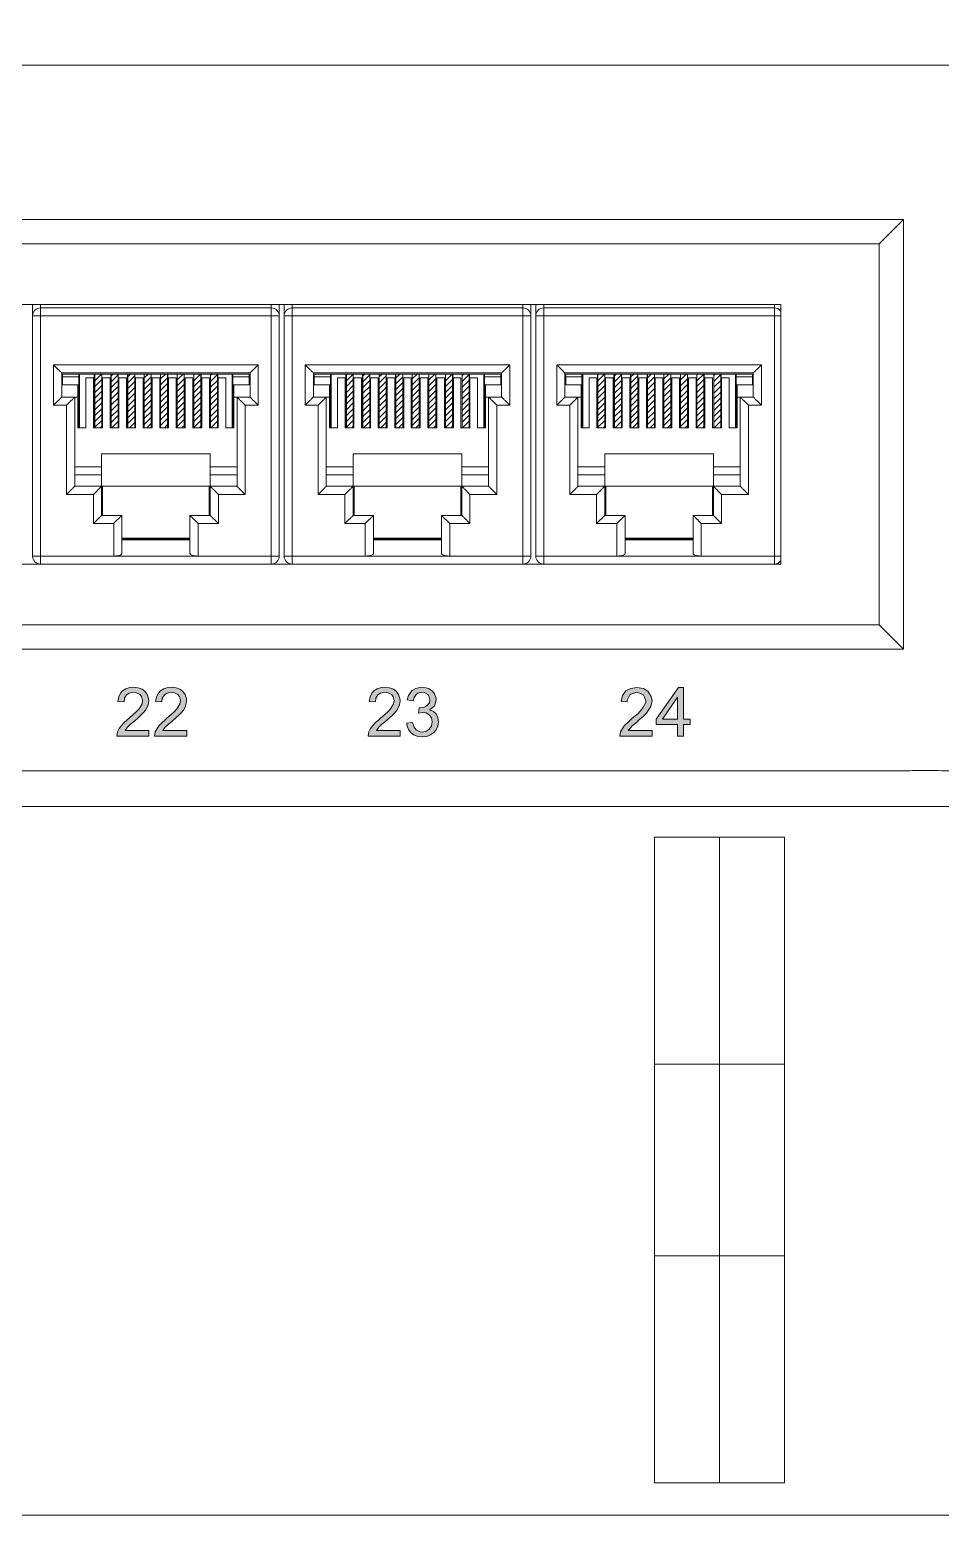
# Model space of a CAD drawing. Header units: millimetres. Extents: x 1256 to 2931, y 3298 to 3694.
# Drawn here: x 1488.94 to 1501.72, y 3593.51 to 3614.61 of the extents above; entities that cross this region are included whole.
import ezdxf

# ---------------------------------------------------------------- set-up
doc = ezdxf.new("R2010")
doc.units = ezdxf.units.MM
doc.layers.get('0').update_dxf_attribs({"color": 250, "lineweight": 5})
for name, color, linetype, lineweight in [('(B) 1U - NVR', 250, 'Continuous', 5), ('(B) 1U - Patch Panel nº', 250, 'Continuous', 5), ('(C)1U - Gestion Cable', 250, 'Continuous', 5)]:
    doc.layers.add(name, color=color, linetype=linetype, lineweight=lineweight)
pattern_1 = [(45, (22776.84004, 105.91026), (-0.166441777, 0.166441777), [])]
pattern_2 = [(45, (22791.20404, 105.91026), (-0.166441777, 0.166441777), [])]
pattern_3 = [(45, (22805.56804, 105.91026), (-0.166441777, 0.166441777), [])]

# ---------------------------------------------------------------- blocks, each defined once
blk = doc.blocks.new('1U - Peine Cable Rack')
at = {"layer": '(C)1U - Gestion Cable'}
blk.add_lwpolyline([(-5.8, 37.7), (466.8, 37.7, -0.414214), (471.8, 32.7), (471.8, -1, -0.414214), (466.8, -6), (-5.8, -6, -0.414214), (-10.8, -1), (-10.8, 32.7, -0.414214)], format="xyb", close=True, dxfattribs=at)
for points in [[(436, 35.8), (432, 35.8), (432, 21.8), (436, 21.8)], [(436, 35.8), (440, 35.8), (440, 21.8), (436, 21.8)], [(436, 21.8), (432, 21.8), (432, 10), (436, 10)], [(436, 21.8), (440, 21.8), (440, 10), (436, 10)], [(436, 10), (432, 10), (432, -4), (436, -4)], [(436, 10), (440, 10), (440, -4), (436, -4)]]:
    blk.add_lwpolyline(points, close=True, dxfattribs=at)
blk = doc.blocks.new('1U - Patch Panel 24P RJ45')
at = {"layer": '(B) 1U - Patch Panel nº', "lineweight": 5}
h = blk.add_hatch(dxfattribs=at)
h.set_pattern_fill('ANSI31', color=250, scale=0.074137, style=0)
h.set_pattern_definition(pattern_1)
h.paths.add_polyline_path([(23418.24, 717.034), (23417.927, 717.034), (23417.844, 717.026), (23417.844, 713.968), (23418.24, 713.968)])
h = blk.add_hatch(dxfattribs=at)
h.set_pattern_fill('ANSI31', color=250, scale=0.074137, style=0)
h.set_pattern_definition(pattern_1)
h.paths.add_polyline_path([(23419.183, 717.034), (23418.851, 717.034), (23418.786, 717.029), (23418.786, 713.968), (23419.183, 713.968)])
h.paths.add_polyline_path([(23420.123, 717.034), (23419.725, 717.034), (23419.725, 713.968), (23420.123, 713.968)])
h.paths.add_polyline_path([(23421.066, 717.034), (23420.668, 717.034), (23420.668, 713.968), (23421.066, 713.968)])
h.paths.add_polyline_path([(23422.004, 717.034), (23421.606, 717.034), (23421.606, 713.968), (23422.004, 713.968)])
h.paths.add_polyline_path([(23422.549, 713.968), (23422.949, 713.968), (23422.949, 717.034), (23422.549, 717.034)])
h.paths.add_polyline_path([(23423.497, 713.968), (23423.895, 713.968), (23423.895, 717.034), (23423.497, 717.034)])
h = blk.add_hatch(dxfattribs=at)
h.set_pattern_fill('ANSI31', color=250, scale=0.074137, style=0)
h.set_pattern_definition(pattern_1)
h.paths.add_polyline_path([(23424.456, 713.968), (23424.854, 713.968), (23424.854, 717.033), (23424.828, 717.034), (23424.456, 717.034)])
h = blk.add_hatch(dxfattribs=at)
h.set_pattern_fill('ANSI31', color=250, scale=0.074137, style=0)
h.set_pattern_definition(pattern_2)
h.paths.add_polyline_path([(23432.604, 717.034), (23432.291, 717.034), (23432.208, 717.026), (23432.208, 713.968), (23432.604, 713.968)])
h = blk.add_hatch(dxfattribs=at)
h.set_pattern_fill('ANSI31', color=250, scale=0.074137, style=0)
h.set_pattern_definition(pattern_2)
h.paths.add_polyline_path([(23433.547, 717.034), (23433.215, 717.034), (23433.15, 717.029), (23433.15, 713.968), (23433.547, 713.968)])
h.paths.add_polyline_path([(23434.487, 717.034), (23434.089, 717.034), (23434.089, 713.968), (23434.487, 713.968)])
h.paths.add_polyline_path([(23435.43, 717.034), (23435.032, 717.034), (23435.032, 713.968), (23435.43, 713.968)])
h.paths.add_polyline_path([(23436.368, 717.034), (23435.97, 717.034), (23435.97, 713.968), (23436.368, 713.968)])
h.paths.add_polyline_path([(23436.913, 713.968), (23437.313, 713.968), (23437.313, 717.034), (23436.913, 717.034)])
h.paths.add_polyline_path([(23437.861, 713.968), (23438.259, 713.968), (23438.259, 717.034), (23437.861, 717.034)])
h = blk.add_hatch(dxfattribs=at)
h.set_pattern_fill('ANSI31', color=250, scale=0.074137, style=0)
h.set_pattern_definition(pattern_2)
h.paths.add_polyline_path([(23438.82, 713.968), (23439.218, 713.968), (23439.218, 717.033), (23439.192, 717.034), (23438.82, 717.034)])
h = blk.add_hatch(dxfattribs=at)
h.set_pattern_fill('ANSI31', color=250, scale=0.074137, style=0)
h.set_pattern_definition(pattern_3)
h.paths.add_polyline_path([(23446.968, 717.034), (23446.655, 717.034), (23446.572, 717.026), (23446.572, 713.968), (23446.968, 713.968)])
h = blk.add_hatch(dxfattribs=at)
h.set_pattern_fill('ANSI31', color=250, scale=0.074137, style=0)
h.set_pattern_definition(pattern_3)
h.paths.add_polyline_path([(23447.911, 717.034), (23447.579, 717.034), (23447.514, 717.029), (23447.514, 713.968), (23447.911, 713.968)])
h.paths.add_polyline_path([(23448.851, 717.034), (23448.453, 717.034), (23448.453, 713.968), (23448.851, 713.968)])
h.paths.add_polyline_path([(23449.794, 717.034), (23449.396, 717.034), (23449.396, 713.968), (23449.794, 713.968)])
h.paths.add_polyline_path([(23450.732, 717.034), (23450.334, 717.034), (23450.334, 713.968), (23450.732, 713.968)])
h.paths.add_polyline_path([(23451.277, 713.968), (23451.677, 713.968), (23451.677, 717.034), (23451.277, 717.034)])
h.paths.add_polyline_path([(23452.225, 713.968), (23452.623, 713.968), (23452.623, 717.034), (23452.225, 717.034)])
h = blk.add_hatch(dxfattribs=at)
h.set_pattern_fill('ANSI31', color=250, scale=0.074137, style=0)
h.set_pattern_definition(pattern_3)
h.paths.add_polyline_path([(23453.184, 713.968), (23453.582, 713.968), (23453.582, 717.033), (23453.556, 717.034), (23453.184, 717.034)])
h = blk.add_hatch(color=250, dxfattribs=at)
h.paths.add_polyline_path([(23422.854, 698.917), (23422.699, 699.027), (23422.483, 699.111), (23422.225, 699.138), (23422.219, 699.138), (23422.01, 699.12), (23421.78, 699.054), (23421.59, 698.935), (23421.475, 698.802), (23421.369, 698.59), (23421.321, 698.334), (23421.67, 698.299), (23421.701, 698.515), (23421.82, 698.705), (23421.97, 698.807), (23422.213, 698.855), (23422.394, 698.829), (23422.593, 698.718), (23422.681, 698.603), (23422.734, 698.374), (23422.703, 698.193), (23422.575, 697.963), (23422.531, 697.905), (23422.39, 697.755), (23422.204, 697.579), (23421.966, 697.375), (23421.86, 697.283), (23421.665, 697.11), (23421.52, 696.951), (23421.4, 696.792), (23421.294, 696.585), (23421.255, 696.346), (23423.092, 696.346), (23423.092, 696.673), (23421.727, 696.673), (23421.873, 696.859), (23421.882, 696.872), (23422.028, 697.004), (23422.266, 697.207), (23422.474, 697.389), (23422.659, 697.561), (23422.792, 697.698), (23422.902, 697.835), (23423.017, 698.038), (23423.052, 698.126), (23423.088, 698.365), (23423.074, 698.502), (23422.999, 698.727)])
h.paths.add_polyline_path([(23420.543, 699.027), (23420.323, 699.111), (23420.065, 699.138), (23420.059, 699.138), (23419.85, 699.12), (23419.62, 699.054), (23419.435, 698.935), (23419.315, 698.802), (23419.214, 698.59), (23419.161, 698.334), (23419.514, 698.299), (23419.545, 698.515), (23419.66, 698.705), (23419.81, 698.807), (23420.057, 698.855), (23420.234, 698.829), (23420.433, 698.718), (23420.521, 698.603), (23420.579, 698.374), (23420.548, 698.193), (23420.42, 697.963), (23420.376, 697.905), (23420.234, 697.755), (23420.044, 697.579), (23419.806, 697.375), (23419.7, 697.283), (23419.51, 697.11), (23419.364, 696.951), (23419.245, 696.792), (23419.139, 696.585), (23419.099, 696.346), (23420.932, 696.346), (23420.932, 696.673), (23419.572, 696.673), (23419.713, 696.859), (23419.726, 696.872), (23419.868, 697.004), (23420.111, 697.207), (23420.318, 697.389), (23420.499, 697.561), (23420.636, 697.698), (23420.747, 697.835), (23420.861, 698.038), (23420.892, 698.126), (23420.928, 698.365), (23420.919, 698.502), (23420.844, 698.727), (23420.698, 698.917)])
h = blk.add_hatch(color=250, dxfattribs=at)
h.paths.add_polyline_path([(23435.192, 698.727), (23435.047, 698.917), (23434.892, 699.027), (23434.675, 699.111), (23434.418, 699.138), (23434.412, 699.138), (23434.203, 699.12), (23433.973, 699.054), (23433.783, 698.935), (23433.668, 698.802), (23433.562, 698.59), (23433.514, 698.334), (23433.863, 698.299), (23433.894, 698.515), (23434.013, 698.705), (23434.163, 698.807), (23434.406, 698.855), (23434.587, 698.829), (23434.786, 698.718), (23434.874, 698.603), (23434.932, 698.374), (23434.896, 698.193), (23434.768, 697.963), (23434.724, 697.905), (23434.587, 697.755), (23434.397, 697.579), (23434.159, 697.375), (23434.053, 697.283), (23433.858, 697.11), (23433.713, 696.951), (23433.593, 696.792), (23433.487, 696.585), (23433.447, 696.346), (23435.285, 696.346), (23435.285, 696.673), (23433.92, 696.673), (23434.066, 696.859), (23434.075, 696.872), (23434.221, 697.004), (23434.459, 697.207), (23434.667, 697.389), (23434.852, 697.561), (23434.985, 697.698), (23435.095, 697.835), (23435.21, 698.038), (23435.245, 698.126), (23435.281, 698.365), (23435.267, 698.502)])
h.paths.add_polyline_path([(23436.942, 699.041), (23436.765, 699.107), (23436.524, 699.138), (23436.518, 699.138), (23436.403, 699.129), (23436.169, 699.072), (23435.97, 698.948), (23435.881, 698.864), (23435.758, 698.665), (23435.687, 698.418), (23436.027, 698.356), (23436.076, 698.546), (23436.195, 698.731), (23436.292, 698.802), (23436.526, 698.855), (23436.65, 698.842), (23436.858, 698.731), (23436.919, 698.652), (23436.981, 698.422), (23436.95, 698.246), (23436.809, 698.073), (23436.659, 697.998), (23436.416, 697.958), (23436.363, 697.963), (23436.323, 697.662), (23436.566, 697.698), (23436.756, 697.671), (23436.955, 697.548), (23437.061, 697.397), (23437.109, 697.159), (23437.07, 696.942), (23436.942, 696.748), (23436.774, 696.624), (23436.535, 696.58), (23436.398, 696.593), (23436.195, 696.708), (23436.076, 696.867), (23435.992, 697.124), (23435.652, 697.079), (23435.683, 696.916), (23435.775, 696.695), (23435.93, 696.514), (23436.067, 696.412), (23436.283, 696.324), (23436.535, 696.298), (23436.544, 696.298), (23436.796, 696.328), (23437.017, 696.412), (23437.207, 696.549), (23437.339, 696.713), (23437.436, 696.925), (23437.472, 697.168), (23437.436, 697.411), (23437.335, 697.618), (23437.18, 697.755), (23436.95, 697.852), (23437.07, 697.919), (23437.237, 698.087), (23437.286, 698.175), (23437.335, 698.413), (23437.321, 698.546), (23437.233, 698.771), (23437.14, 698.895)])
h = blk.add_hatch(color=250, dxfattribs=at)
h.paths.add_polyline_path([(23449.612, 698.62), (23449.427, 698.911), (23449.162, 699.07), (23448.792, 699.123), (23448.448, 699.07), (23448.157, 698.938), (23447.972, 698.673), (23447.893, 698.33), (23448.237, 698.303), (23448.237, 698.409), (23448.396, 698.7), (23448.448, 698.753), (23448.792, 698.858), (23448.845, 698.832), (23449.162, 698.7), (23449.189, 698.673), (23449.295, 698.356), (23449.295, 698.277), (23449.136, 697.959), (23449.083, 697.88), (23448.872, 697.642), (23448.528, 697.377), (23448.316, 697.166), (23448.078, 696.954), (23448.025, 696.875), (23447.867, 696.584), (23447.814, 696.346), (23449.665, 696.346), (23449.665, 696.663), (23448.29, 696.663), (23448.448, 696.849), (23448.528, 696.928), (23448.845, 697.192), (23448.845, 697.219), (23449.162, 697.483), (23449.374, 697.695), (23449.4, 697.748), (23449.586, 698.039), (23449.665, 698.356)])
h.paths.add_polyline_path([(23451.463, 699.123), (23451.172, 699.123), (23449.903, 697.325), (23449.903, 697.007), (23451.119, 697.007), (23451.119, 696.346), (23451.463, 696.346), (23451.463, 697.007), (23451.833, 697.007), (23451.833, 697.325), (23451.463, 697.325)])
h.paths.add_polyline_path([(23451.119, 698.568), (23451.119, 697.325), (23450.247, 697.325)], flags=16)
at = {"layer": '(B) 1U - Patch Panel nº', "color": 250, "lineweight": 5}
for p, q in [((23419.435, 698.935), (23419.315, 698.802)), ((23419.62, 699.054), (23419.435, 698.935)), ((23419.85, 699.12), (23419.62, 699.054)), ((23420.062, 699.138), (23419.85, 699.12)), ((23420.323, 699.111), (23420.062, 699.138)), ((23420.543, 699.027), (23420.323, 699.111)), ((23420.698, 698.917), (23420.543, 699.027)), ((23420.844, 698.727), (23420.698, 698.917)), ((23421.59, 698.935), (23421.475, 698.802)), ((23421.78, 699.054), (23421.59, 698.935)), ((23422.01, 699.12), (23421.78, 699.054)), ((23422.222, 699.138), (23422.01, 699.12)), ((23422.483, 699.111), (23422.222, 699.138)), ((23422.699, 699.027), (23422.483, 699.111)), ((23422.854, 698.917), (23422.699, 699.027)), ((23422.999, 698.727), (23422.854, 698.917)), ((23433.783, 698.935), (23433.668, 698.802)), ((23433.973, 699.054), (23433.783, 698.935)), ((23434.203, 699.12), (23433.973, 699.054)), ((23434.415, 699.138), (23434.203, 699.12)), ((23434.675, 699.111), (23434.415, 699.138)), ((23434.892, 699.027), (23434.675, 699.111)), ((23435.047, 698.917), (23434.892, 699.027)), ((23435.192, 698.727), (23435.047, 698.917)), ((23435.881, 698.864), (23435.758, 698.665)), ((23435.97, 698.948), (23435.881, 698.864)), ((23436.169, 699.072), (23435.97, 698.948)), ((23436.403, 699.129), (23436.169, 699.072)), ((23436.522, 699.138), (23436.403, 699.129)), ((23436.765, 699.107), (23436.522, 699.138)), ((23436.942, 699.041), (23436.765, 699.107)), ((23437.14, 698.895), (23436.942, 699.041)), ((23437.233, 698.771), (23437.14, 698.895)), ((23448.157, 698.938), (23447.972, 698.673)), ((23448.448, 699.07), (23448.157, 698.938)), ((23448.792, 699.123), (23448.448, 699.07)), ((23449.162, 699.07), (23448.792, 699.123)), ((23449.427, 698.911), (23449.162, 699.07)), ((23449.612, 698.62), (23449.427, 698.911)), ((23451.172, 699.123), (23449.903, 697.325)), ((23451.463, 699.123), (23451.172, 699.123)), ((23451.463, 697.325), (23451.463, 699.123)), ((23419.214, 698.59), (23419.161, 698.334)), ((23419.161, 698.334), (23419.514, 698.299)), ((23419.315, 698.802), (23419.214, 698.59)), ((23419.514, 698.299), (23419.545, 698.515)), ((23419.545, 698.515), (23419.66, 698.705)), ((23419.66, 698.705), (23419.81, 698.807)), ((23419.81, 698.807), (23420.057, 698.855)), ((23420.057, 698.855), (23420.234, 698.829)), ((23420.234, 698.829), (23420.433, 698.718)), ((23420.548, 698.193), (23420.42, 697.963)), ((23420.433, 698.718), (23420.521, 698.603)), ((23420.521, 698.603), (23420.579, 698.374)), ((23420.579, 698.374), (23420.548, 698.193)), ((23420.747, 697.835), (23420.861, 698.038)), ((23420.919, 698.502), (23420.844, 698.727)), ((23420.861, 698.038), (23420.892, 698.126)), ((23420.892, 698.126), (23420.928, 698.365)), ((23420.928, 698.365), (23420.919, 698.502)), ((23421.369, 698.59), (23421.321, 698.334)), ((23421.321, 698.334), (23421.67, 698.299)), ((23421.475, 698.802), (23421.369, 698.59)), ((23421.67, 698.299), (23421.701, 698.515)), ((23421.701, 698.515), (23421.82, 698.705)), ((23421.82, 698.705), (23421.97, 698.807)), ((23421.97, 698.807), (23422.213, 698.855)), ((23422.213, 698.855), (23422.394, 698.829)), ((23422.394, 698.829), (23422.593, 698.718)), ((23422.703, 698.193), (23422.575, 697.963)), ((23422.593, 698.718), (23422.681, 698.603)), ((23422.681, 698.603), (23422.734, 698.374)), ((23422.734, 698.374), (23422.703, 698.193)), ((23422.902, 697.835), (23423.017, 698.038)), ((23423.074, 698.502), (23422.999, 698.727)), ((23423.017, 698.038), (23423.052, 698.126)), ((23423.052, 698.126), (23423.088, 698.365)), ((23423.088, 698.365), (23423.074, 698.502)), ((23433.562, 698.59), (23433.514, 698.334)), ((23433.514, 698.334), (23433.863, 698.299)), ((23433.668, 698.802), (23433.562, 698.59)), ((23433.863, 698.299), (23433.894, 698.515)), ((23433.894, 698.515), (23434.013, 698.705)), ((23434.013, 698.705), (23434.163, 698.807)), ((23434.163, 698.807), (23434.406, 698.855)), ((23434.406, 698.855), (23434.587, 698.829)), ((23434.587, 698.829), (23434.786, 698.718)), ((23434.896, 698.193), (23434.768, 697.963)), ((23434.786, 698.718), (23434.874, 698.603)), ((23434.874, 698.603), (23434.932, 698.374)), ((23434.932, 698.374), (23434.896, 698.193)), ((23435.095, 697.835), (23435.21, 698.038)), ((23435.267, 698.502), (23435.192, 698.727)), ((23435.21, 698.038), (23435.245, 698.126)), ((23435.245, 698.126), (23435.281, 698.365)), ((23435.281, 698.365), (23435.267, 698.502)), ((23435.758, 698.665), (23435.687, 698.418)), ((23435.687, 698.418), (23436.027, 698.356)), ((23436.027, 698.356), (23436.076, 698.546)), ((23436.076, 698.546), (23436.195, 698.731)), ((23436.195, 698.731), (23436.292, 698.802)), ((23436.292, 698.802), (23436.526, 698.855)), ((23436.526, 698.855), (23436.65, 698.842)), ((23436.65, 698.842), (23436.858, 698.731)), ((23436.809, 698.073), (23436.659, 697.998)), ((23436.95, 698.246), (23436.809, 698.073)), ((23436.858, 698.731), (23436.919, 698.652)), ((23436.919, 698.652), (23436.981, 698.422)), ((23436.981, 698.422), (23436.95, 698.246)), ((23437.07, 697.919), (23437.237, 698.087)), ((23437.321, 698.546), (23437.233, 698.771)), ((23437.237, 698.087), (23437.286, 698.175)), ((23437.286, 698.175), (23437.335, 698.413)), ((23437.335, 698.413), (23437.321, 698.546)), ((23447.972, 698.673), (23447.893, 698.33)), ((23447.893, 698.33), (23448.237, 698.303)), ((23448.237, 698.409), (23448.396, 698.7)), ((23448.237, 698.303), (23448.237, 698.409)), ((23448.396, 698.7), (23448.448, 698.753)), ((23448.448, 698.753), (23448.792, 698.858)), ((23448.792, 698.858), (23448.845, 698.832)), ((23448.845, 698.832), (23449.162, 698.7)), ((23449.295, 698.277), (23449.136, 697.959)), ((23449.162, 698.7), (23449.189, 698.673)), ((23449.189, 698.673), (23449.295, 698.356)), ((23449.295, 698.356), (23449.295, 698.277)), ((23449.4, 697.748), (23449.586, 698.039)), ((23449.586, 698.039), (23449.665, 698.356)), ((23449.665, 698.356), (23449.612, 698.62)), ((23450.247, 697.325), (23451.119, 698.568)), ((23451.119, 698.568), (23451.119, 697.325)), ((23419.7, 697.283), (23419.51, 697.11)), ((23419.806, 697.375), (23419.7, 697.283)), ((23420.044, 697.579), (23419.806, 697.375)), ((23419.868, 697.004), (23420.111, 697.207)), ((23420.234, 697.755), (23420.044, 697.579)), ((23420.111, 697.207), (23420.318, 697.389)), ((23420.376, 697.905), (23420.234, 697.755)), ((23420.318, 697.389), (23420.499, 697.561)), ((23420.42, 697.963), (23420.376, 697.905)), ((23420.499, 697.561), (23420.636, 697.698)), ((23420.636, 697.698), (23420.747, 697.835)), ((23421.86, 697.283), (23421.665, 697.11)), ((23421.966, 697.375), (23421.86, 697.283)), ((23422.204, 697.579), (23421.966, 697.375)), ((23422.028, 697.004), (23422.266, 697.207)), ((23422.39, 697.755), (23422.204, 697.579)), ((23422.266, 697.207), (23422.474, 697.389)), ((23422.531, 697.905), (23422.39, 697.755)), ((23422.474, 697.389), (23422.659, 697.561)), ((23422.575, 697.963), (23422.531, 697.905)), ((23422.659, 697.561), (23422.792, 697.698)), ((23422.792, 697.698), (23422.902, 697.835)), ((23434.053, 697.283), (23433.858, 697.11)), ((23434.159, 697.375), (23434.053, 697.283)), ((23434.397, 697.579), (23434.159, 697.375)), ((23434.221, 697.004), (23434.459, 697.207)), ((23434.587, 697.755), (23434.397, 697.579)), ((23434.459, 697.207), (23434.667, 697.389)), ((23434.724, 697.905), (23434.587, 697.755)), ((23434.667, 697.389), (23434.852, 697.561)), ((23434.768, 697.963), (23434.724, 697.905)), ((23434.852, 697.561), (23434.985, 697.698)), ((23434.985, 697.698), (23435.095, 697.835)), ((23436.363, 697.963), (23436.323, 697.662)), ((23436.323, 697.662), (23436.566, 697.698)), ((23436.416, 697.958), (23436.363, 697.963)), ((23436.659, 697.998), (23436.416, 697.958)), ((23436.566, 697.698), (23436.756, 697.671)), ((23436.756, 697.671), (23436.955, 697.548)), ((23436.95, 697.852), (23437.07, 697.919)), ((23437.18, 697.755), (23436.95, 697.852)), ((23436.955, 697.548), (23437.061, 697.397)), ((23437.061, 697.397), (23437.109, 697.159)), ((23437.109, 697.159), (23437.07, 696.942)), ((23437.335, 697.618), (23437.18, 697.755)), ((23437.436, 697.411), (23437.335, 697.618)), ((23437.472, 697.168), (23437.436, 697.411)), ((23437.436, 696.925), (23437.472, 697.168)), ((23448.316, 697.166), (23448.078, 696.954)), ((23448.528, 697.377), (23448.316, 697.166)), ((23448.872, 697.642), (23448.528, 697.377)), ((23448.528, 696.928), (23448.845, 697.192)), ((23448.845, 697.219), (23449.162, 697.483)), ((23448.845, 697.192), (23448.845, 697.219)), ((23449.083, 697.88), (23448.872, 697.642)), ((23449.136, 697.959), (23449.083, 697.88)), ((23449.162, 697.483), (23449.374, 697.695)), ((23449.374, 697.695), (23449.4, 697.748)), ((23449.903, 697.325), (23449.903, 697.007)), ((23451.119, 697.325), (23450.247, 697.325)), ((23451.833, 697.325), (23451.463, 697.325)), ((23451.833, 697.007), (23451.833, 697.325)), ((23419.139, 696.585), (23419.099, 696.346)), ((23419.099, 696.346), (23420.932, 696.346)), ((23419.245, 696.792), (23419.139, 696.585)), ((23419.364, 696.951), (23419.245, 696.792)), ((23419.51, 697.11), (23419.364, 696.951)), ((23419.572, 696.673), (23419.713, 696.859)), ((23420.932, 696.673), (23419.572, 696.673)), ((23419.713, 696.859), (23419.726, 696.872)), ((23419.726, 696.872), (23419.868, 697.004)), ((23420.932, 696.346), (23420.932, 696.673)), ((23421.294, 696.585), (23421.255, 696.346)), ((23421.255, 696.346), (23423.092, 696.346)), ((23421.4, 696.792), (23421.294, 696.585)), ((23421.52, 696.951), (23421.4, 696.792)), ((23421.665, 697.11), (23421.52, 696.951)), ((23421.727, 696.673), (23421.873, 696.859)), ((23423.092, 696.673), (23421.727, 696.673)), ((23421.873, 696.859), (23421.882, 696.872)), ((23421.882, 696.872), (23422.028, 697.004)), ((23423.092, 696.346), (23423.092, 696.673)), ((23433.487, 696.585), (23433.447, 696.346)), ((23433.447, 696.346), (23435.285, 696.346)), ((23433.593, 696.792), (23433.487, 696.585)), ((23433.713, 696.951), (23433.593, 696.792)), ((23433.858, 697.11), (23433.713, 696.951)), ((23433.92, 696.673), (23434.066, 696.859)), ((23435.285, 696.673), (23433.92, 696.673)), ((23434.066, 696.859), (23434.075, 696.872)), ((23434.075, 696.872), (23434.221, 697.004)), ((23435.285, 696.346), (23435.285, 696.673)), ((23435.992, 697.124), (23435.652, 697.079)), ((23435.652, 697.079), (23435.683, 696.916)), ((23435.683, 696.916), (23435.775, 696.695)), ((23435.775, 696.695), (23435.93, 696.514)), ((23435.93, 696.514), (23436.067, 696.412)), ((23436.076, 696.867), (23435.992, 697.124)), ((23436.067, 696.412), (23436.283, 696.324)), ((23436.195, 696.708), (23436.076, 696.867)), ((23436.398, 696.593), (23436.195, 696.708)), ((23436.283, 696.324), (23436.535, 696.298)), ((23436.535, 696.58), (23436.398, 696.593)), ((23436.774, 696.624), (23436.535, 696.58)), ((23436.535, 696.298), (23436.544, 696.298)), ((23436.544, 696.298), (23436.796, 696.328)), ((23436.942, 696.748), (23436.774, 696.624)), ((23436.796, 696.328), (23437.017, 696.412)), ((23437.07, 696.942), (23436.942, 696.748)), ((23437.017, 696.412), (23437.207, 696.549)), ((23437.207, 696.549), (23437.339, 696.713)), ((23437.339, 696.713), (23437.436, 696.925)), ((23447.867, 696.584), (23447.814, 696.346)), ((23447.814, 696.346), (23449.665, 696.346)), ((23448.025, 696.875), (23447.867, 696.584)), ((23448.078, 696.954), (23448.025, 696.875)), ((23448.29, 696.663), (23448.448, 696.849)), ((23449.665, 696.663), (23448.29, 696.663)), ((23448.448, 696.849), (23448.528, 696.928)), ((23449.665, 696.346), (23449.665, 696.663)), ((23449.903, 697.007), (23451.119, 697.007)), ((23451.119, 697.007), (23451.119, 696.346)), ((23451.119, 696.346), (23451.463, 696.346)), ((23451.463, 697.007), (23451.833, 697.007)), ((23451.463, 696.346), (23451.463, 697.007))]:
    blk.add_line(p, q, dxfattribs=at)
at = {"color": 250, "linetype": 'Continuous', "lineweight": 5}
for p, q in [((23468.04, 734.668), (23057.508, 734.668)), ((23464.009, 725.864), (23363.832, 725.864)), ((23464.009, 725.864), (23462.619, 724.474)), ((23464.009, 701.306), (23464.009, 725.864)), ((23462.619, 724.474), (23365.222, 724.474)), ((23462.619, 702.696), (23462.619, 724.474)), ((23457.012, 720.999), (23370.828, 720.999)), ((23414.291, 706.635), (23414.291, 720.999)), ((23414.291, 720.35), (23428.377, 720.35)), ((23414.754, 706.171), (23414.754, 720.999)), ((23414.754, 720.813), (23427.914, 720.813)), ((23427.914, 706.171), (23427.914, 720.999)), ((23428.377, 706.635), (23428.377, 720.999)), ((23428.655, 706.635), (23428.655, 720.999)), ((23428.655, 720.35), (23442.741, 720.35)), ((23429.118, 706.171), (23429.118, 720.999)), ((23429.118, 720.813), (23442.278, 720.813)), ((23442.278, 706.171), (23442.278, 720.999)), ((23442.741, 706.635), (23442.741, 720.999)), ((23443.019, 706.635), (23443.019, 720.999)), ((23443.019, 720.35), (23457.012, 720.35)), ((23443.482, 706.171), (23443.482, 720.999)), ((23443.482, 720.813), (23456.642, 720.813)), ((23456.642, 706.171), (23456.642, 720.999)), ((23457.012, 706.171), (23457.012, 720.999)), ((23415.496, 717.558), (23427.172, 717.558)), ((23415.496, 715.253), (23415.496, 717.558)), ((23415.959, 717.095), (23426.709, 717.095)), ((23415.959, 717.095), (23415.959, 717.094)), ((23415.959, 715.716), (23415.959, 717.094)), ((23415.959, 717.034), (23426.709, 717.034)), ((23416.005, 716.41), (23416.005, 717.034)), ((23416.932, 713.968), (23416.932, 717.034)), ((23416.978, 717.034), (23416.978, 713.968)), ((23417.811, 717.034), (23417.811, 713.968)), ((23417.927, 717.034), (23417.844, 717.026)), ((23417.844, 717.034), (23417.844, 713.968)), ((23418.24, 717.034), (23418.24, 713.968)), ((23418.758, 717.034), (23418.758, 713.968)), ((23418.851, 717.034), (23418.786, 717.029)), ((23418.786, 717.034), (23418.786, 713.968)), ((23419.183, 717.034), (23419.183, 713.968)), ((23419.709, 717.034), (23419.709, 713.968)), ((23419.725, 717.034), (23419.725, 713.968)), ((23420.123, 717.034), (23420.123, 713.968)), ((23420.656, 717.034), (23420.656, 713.968)), ((23420.668, 717.034), (23420.668, 713.968)), ((23421.066, 717.034), (23421.066, 713.968)), ((23421.606, 717.034), (23421.606, 713.968)), ((23422.004, 717.034), (23422.004, 713.968)), ((23422.007, 717.034), (23422.007, 713.968)), ((23422.549, 717.034), (23422.549, 713.968)), ((23422.949, 717.034), (23422.949, 713.968)), ((23422.954, 717.034), (23422.954, 713.968)), ((23423.497, 717.034), (23423.497, 713.968)), ((23423.895, 717.034), (23423.895, 713.968)), ((23423.915, 717.034), (23423.915, 713.968)), ((23424.456, 717.034), (23424.456, 713.968)), ((23424.854, 717.033), (23424.828, 717.034)), ((23424.854, 717.036), (23424.854, 717.033)), ((23424.854, 717.034), (23424.854, 713.968)), ((23424.875, 717.034), (23424.875, 713.968)), ((23425.689, 713.968), (23425.689, 717.034)), ((23425.736, 713.968), (23425.736, 717.034)), ((23426.662, 716.41), (23426.662, 717.034)), ((23426.709, 717.095), (23426.709, 717.094)), ((23426.709, 717.094), (23426.709, 715.716)), ((23427.172, 717.558), (23427.172, 715.253)), ((23429.86, 717.558), (23441.536, 717.558)), ((23429.86, 715.253), (23429.86, 717.558)), ((23430.323, 717.095), (23441.073, 717.095)), ((23430.323, 717.095), (23430.323, 717.094)), ((23430.323, 715.716), (23430.323, 717.094)), ((23430.323, 717.034), (23441.073, 717.034)), ((23430.369, 716.41), (23430.369, 717.034)), ((23431.296, 713.968), (23431.296, 717.034)), ((23431.342, 717.034), (23431.342, 713.968)), ((23432.175, 717.034), (23432.175, 713.968)), ((23432.291, 717.034), (23432.208, 717.026)), ((23432.208, 717.034), (23432.208, 713.968)), ((23432.604, 717.034), (23432.604, 713.968)), ((23433.122, 717.034), (23433.122, 713.968)), ((23433.215, 717.034), (23433.15, 717.029)), ((23433.15, 717.034), (23433.15, 713.968)), ((23433.547, 717.034), (23433.547, 713.968)), ((23434.073, 717.034), (23434.073, 713.968)), ((23434.089, 717.034), (23434.089, 713.968)), ((23434.487, 717.034), (23434.487, 713.968)), ((23435.02, 717.034), (23435.02, 713.968)), ((23435.032, 717.034), (23435.032, 713.968)), ((23435.43, 717.034), (23435.43, 713.968)), ((23435.97, 717.034), (23435.97, 713.968)), ((23436.368, 717.034), (23436.368, 713.968)), ((23436.371, 717.034), (23436.371, 713.968)), ((23436.913, 717.034), (23436.913, 713.968)), ((23437.313, 717.034), (23437.313, 713.968)), ((23437.318, 717.034), (23437.318, 713.968)), ((23437.861, 717.034), (23437.861, 713.968)), ((23438.259, 717.034), (23438.259, 713.968)), ((23438.279, 717.034), (23438.279, 713.968)), ((23438.82, 717.034), (23438.82, 713.968)), ((23439.218, 717.033), (23439.192, 717.034)), ((23439.218, 717.036), (23439.218, 717.033)), ((23439.218, 717.034), (23439.218, 713.968)), ((23439.239, 717.034), (23439.239, 713.968)), ((23440.053, 713.968), (23440.053, 717.034)), ((23440.1, 713.968), (23440.1, 717.034)), ((23441.026, 716.41), (23441.026, 717.034)), ((23441.073, 717.095), (23441.073, 717.094)), ((23441.073, 717.094), (23441.073, 715.716)), ((23441.536, 717.558), (23441.536, 715.253)), ((23444.224, 717.558), (23455.9, 717.558)), ((23444.224, 715.253), (23444.224, 717.558)), ((23444.687, 717.095), (23455.437, 717.095)), ((23444.687, 717.095), (23444.687, 717.094)), ((23444.687, 715.716), (23444.687, 717.094)), ((23444.687, 717.034), (23455.437, 717.034)), ((23444.733, 716.41), (23444.733, 717.034)), ((23445.66, 713.968), (23445.66, 717.034)), ((23445.706, 717.034), (23445.706, 713.968)), ((23446.539, 717.034), (23446.539, 713.968)), ((23446.655, 717.034), (23446.572, 717.026)), ((23446.572, 717.034), (23446.572, 713.968)), ((23446.968, 717.034), (23446.968, 713.968)), ((23447.486, 717.034), (23447.486, 713.968)), ((23447.579, 717.034), (23447.514, 717.029)), ((23447.514, 717.034), (23447.514, 713.968)), ((23447.911, 717.034), (23447.911, 713.968)), ((23448.437, 717.034), (23448.437, 713.968)), ((23448.453, 717.034), (23448.453, 713.968)), ((23448.851, 717.034), (23448.851, 713.968)), ((23449.384, 717.034), (23449.384, 713.968)), ((23449.396, 717.034), (23449.396, 713.968)), ((23449.794, 717.034), (23449.794, 713.968)), ((23450.334, 717.034), (23450.334, 713.968)), ((23450.732, 717.034), (23450.732, 713.968)), ((23450.735, 717.034), (23450.735, 713.968)), ((23451.277, 717.034), (23451.277, 713.968)), ((23451.677, 717.034), (23451.677, 713.968)), ((23451.682, 717.034), (23451.682, 713.968)), ((23452.225, 717.034), (23452.225, 713.968)), ((23452.623, 717.034), (23452.623, 713.968)), ((23452.643, 717.034), (23452.643, 713.968)), ((23453.184, 717.034), (23453.184, 713.968)), ((23453.582, 717.033), (23453.556, 717.034)), ((23453.582, 717.036), (23453.582, 717.033)), ((23453.582, 717.034), (23453.582, 713.968)), ((23453.603, 717.034), (23453.603, 713.968)), ((23454.417, 713.968), (23454.417, 717.034)), ((23454.464, 713.968), (23454.464, 717.034)), ((23455.39, 716.41), (23455.39, 717.034)), ((23455.437, 717.095), (23455.437, 717.094)), ((23455.437, 717.094), (23455.437, 715.716)), ((23455.9, 717.558), (23455.9, 715.253)), ((23415.959, 716.82), (23416.005, 716.82)), ((23416.932, 716.874), (23416.005, 716.874)), ((23416.932, 716.41), (23416.005, 716.41)), ((23416.886, 716.41), (23416.886, 713.968)), ((23417.335, 716.822), (23417.771, 716.822)), ((23417.335, 713.968), (23417.335, 716.822)), ((23417.771, 716.818), (23417.335, 716.818)), ((23417.771, 713.968), (23417.771, 716.822)), ((23418.28, 716.822), (23418.716, 716.822)), ((23418.28, 713.968), (23418.28, 716.822)), ((23418.716, 716.818), (23418.28, 716.818)), ((23418.716, 713.968), (23418.716, 716.822)), ((23419.226, 716.822), (23419.661, 716.822)), ((23419.226, 713.968), (23419.226, 716.822)), ((23419.661, 716.818), (23419.226, 716.818)), ((23419.661, 713.968), (23419.661, 716.822)), ((23420.171, 716.822), (23420.606, 716.822)), ((23420.171, 713.968), (23420.171, 716.822)), ((23420.606, 716.818), (23420.171, 716.818)), ((23420.606, 713.968), (23420.606, 716.822)), ((23421.116, 716.822), (23421.552, 716.822)), ((23421.116, 713.968), (23421.116, 716.822)), ((23421.552, 716.818), (23421.116, 716.818)), ((23421.552, 713.968), (23421.552, 716.822)), ((23422.061, 716.822), (23422.497, 716.822)), ((23422.061, 713.968), (23422.061, 716.822)), ((23422.497, 716.818), (23422.061, 716.818)), ((23422.497, 713.968), (23422.497, 716.822)), ((23423.007, 716.822), (23423.442, 716.822)), ((23423.007, 713.968), (23423.007, 716.822)), ((23423.442, 716.818), (23423.007, 716.818)), ((23423.442, 713.968), (23423.442, 716.822)), ((23423.952, 716.822), (23424.387, 716.822)), ((23423.952, 713.968), (23423.952, 716.822)), ((23424.387, 716.818), (23423.952, 716.818)), ((23424.387, 713.968), (23424.387, 716.822)), ((23424.897, 716.822), (23425.333, 716.822)), ((23424.897, 713.968), (23424.897, 716.822)), ((23425.333, 716.818), (23424.897, 716.818)), ((23425.333, 713.968), (23425.333, 716.822)), ((23425.736, 716.874), (23426.662, 716.874)), ((23426.662, 716.41), (23425.736, 716.41)), ((23425.782, 716.41), (23425.782, 713.968)), ((23426.709, 716.82), (23426.662, 716.82)), ((23430.323, 716.82), (23430.369, 716.82)), ((23431.296, 716.874), (23430.369, 716.874)), ((23431.296, 716.41), (23430.369, 716.41)), ((23431.25, 716.41), (23431.25, 713.968)), ((23431.699, 716.822), (23432.135, 716.822)), ((23431.699, 713.968), (23431.699, 716.822)), ((23432.135, 716.818), (23431.699, 716.818)), ((23432.135, 713.968), (23432.135, 716.822)), ((23432.644, 716.822), (23433.08, 716.822)), ((23432.644, 713.968), (23432.644, 716.822)), ((23433.08, 716.818), (23432.644, 716.818)), ((23433.08, 713.968), (23433.08, 716.822)), ((23433.59, 716.822), (23434.025, 716.822)), ((23433.59, 713.968), (23433.59, 716.822)), ((23434.025, 716.818), (23433.59, 716.818)), ((23434.025, 713.968), (23434.025, 716.822)), ((23434.535, 716.822), (23434.97, 716.822)), ((23434.535, 713.968), (23434.535, 716.822)), ((23434.97, 716.818), (23434.535, 716.818)), ((23434.97, 713.968), (23434.97, 716.822)), ((23435.48, 716.822), (23435.916, 716.822)), ((23435.48, 713.968), (23435.48, 716.822)), ((23435.916, 716.818), (23435.48, 716.818)), ((23435.916, 713.968), (23435.916, 716.822)), ((23436.425, 716.822), (23436.861, 716.822)), ((23436.425, 713.968), (23436.425, 716.822)), ((23436.861, 716.818), (23436.425, 716.818)), ((23436.861, 713.968), (23436.861, 716.822)), ((23437.371, 716.822), (23437.806, 716.822)), ((23437.371, 713.968), (23437.371, 716.822)), ((23437.806, 716.818), (23437.371, 716.818)), ((23437.806, 713.968), (23437.806, 716.822)), ((23438.316, 716.822), (23438.751, 716.822)), ((23438.316, 713.968), (23438.316, 716.822)), ((23438.751, 716.818), (23438.316, 716.818)), ((23438.751, 713.968), (23438.751, 716.822)), ((23439.261, 716.822), (23439.697, 716.822)), ((23439.261, 713.968), (23439.261, 716.822)), ((23439.697, 716.818), (23439.261, 716.818)), ((23439.697, 713.968), (23439.697, 716.822)), ((23440.1, 716.874), (23441.026, 716.874)), ((23441.026, 716.41), (23440.1, 716.41)), ((23440.146, 716.41), (23440.146, 713.968)), ((23441.073, 716.82), (23441.026, 716.82)), ((23444.687, 716.82), (23444.733, 716.82)), ((23445.66, 716.874), (23444.733, 716.874)), ((23445.66, 716.41), (23444.733, 716.41)), ((23445.614, 716.41), (23445.614, 713.968)), ((23446.063, 716.822), (23446.499, 716.822)), ((23446.063, 713.968), (23446.063, 716.822)), ((23446.499, 716.818), (23446.063, 716.818)), ((23446.499, 713.968), (23446.499, 716.822)), ((23447.008, 716.822), (23447.444, 716.822)), ((23447.008, 713.968), (23447.008, 716.822)), ((23447.444, 716.818), (23447.008, 716.818)), ((23447.444, 713.968), (23447.444, 716.822)), ((23447.954, 716.822), (23448.389, 716.822)), ((23447.954, 713.968), (23447.954, 716.822)), ((23448.389, 716.818), (23447.954, 716.818)), ((23448.389, 713.968), (23448.389, 716.822)), ((23448.899, 716.822), (23449.334, 716.822)), ((23448.899, 713.968), (23448.899, 716.822)), ((23449.334, 716.818), (23448.899, 716.818)), ((23449.334, 713.968), (23449.334, 716.822)), ((23449.844, 716.822), (23450.28, 716.822)), ((23449.844, 713.968), (23449.844, 716.822)), ((23450.28, 716.818), (23449.844, 716.818)), ((23450.28, 713.968), (23450.28, 716.822)), ((23450.789, 716.822), (23451.225, 716.822)), ((23450.789, 713.968), (23450.789, 716.822)), ((23451.225, 716.818), (23450.789, 716.818)), ((23451.225, 713.968), (23451.225, 716.822)), ((23451.735, 716.822), (23452.17, 716.822)), ((23451.735, 713.968), (23451.735, 716.822)), ((23452.17, 716.818), (23451.735, 716.818)), ((23452.17, 713.968), (23452.17, 716.822)), ((23452.68, 716.822), (23453.115, 716.822)), ((23452.68, 713.968), (23452.68, 716.822)), ((23453.115, 716.818), (23452.68, 716.818)), ((23453.115, 713.968), (23453.115, 716.822)), ((23453.625, 716.822), (23454.061, 716.822)), ((23453.625, 713.968), (23453.625, 716.822)), ((23454.061, 716.818), (23453.625, 716.818)), ((23454.061, 713.968), (23454.061, 716.822)), ((23454.464, 716.874), (23455.39, 716.874)), ((23455.39, 716.41), (23454.464, 716.41)), ((23454.51, 716.41), (23454.51, 713.968)), ((23455.437, 716.82), (23455.39, 716.82)), ((23416.237, 715.253), (23415.496, 715.253)), ((23415.959, 715.716), (23416.886, 715.716)), ((23416.237, 710.156), (23416.237, 715.253)), ((23416.7, 710.619), (23416.7, 715.716)), ((23426.709, 715.716), (23425.782, 715.716)), ((23425.967, 715.716), (23425.967, 710.619)), ((23427.172, 715.253), (23426.431, 715.253)), ((23426.431, 715.253), (23426.431, 710.156)), ((23430.601, 715.253), (23429.86, 715.253)), ((23430.323, 715.716), (23431.25, 715.716)), ((23430.601, 710.156), (23430.601, 715.253)), ((23431.064, 710.619), (23431.064, 715.716)), ((23441.073, 715.716), (23440.146, 715.716)), ((23440.331, 715.716), (23440.331, 710.619)), ((23441.536, 715.253), (23440.795, 715.253)), ((23440.795, 715.253), (23440.795, 710.156)), ((23444.965, 715.253), (23444.224, 715.253)), ((23444.687, 715.716), (23445.614, 715.716)), ((23444.965, 710.156), (23444.965, 715.253)), ((23445.428, 710.619), (23445.428, 715.716)), ((23455.437, 715.716), (23454.51, 715.716)), ((23454.695, 715.716), (23454.695, 710.619)), ((23455.9, 715.253), (23455.159, 715.253)), ((23455.159, 715.253), (23455.159, 710.156)), ((23417.335, 713.968), (23416.886, 713.968)), ((23418.28, 713.968), (23417.771, 713.968)), ((23419.226, 713.968), (23418.716, 713.968)), ((23420.171, 713.968), (23419.661, 713.968)), ((23421.116, 713.968), (23420.606, 713.968)), ((23422.061, 713.968), (23421.552, 713.968)), ((23423.007, 713.968), (23422.497, 713.968)), ((23423.952, 713.968), (23423.442, 713.968)), ((23424.897, 713.968), (23424.387, 713.968)), ((23425.782, 713.968), (23425.333, 713.968)), ((23431.699, 713.968), (23431.25, 713.968)), ((23432.644, 713.968), (23432.135, 713.968)), ((23433.59, 713.968), (23433.08, 713.968)), ((23434.535, 713.968), (23434.025, 713.968)), ((23435.48, 713.968), (23434.97, 713.968)), ((23436.425, 713.968), (23435.916, 713.968)), ((23437.371, 713.968), (23436.861, 713.968)), ((23438.316, 713.968), (23437.806, 713.968)), ((23439.261, 713.968), (23438.751, 713.968)), ((23440.146, 713.968), (23439.697, 713.968)), ((23446.063, 713.968), (23445.614, 713.968)), ((23447.008, 713.968), (23446.499, 713.968)), ((23447.954, 713.968), (23447.444, 713.968)), ((23448.899, 713.968), (23448.389, 713.968)), ((23449.844, 713.968), (23449.334, 713.968)), ((23450.789, 713.968), (23450.28, 713.968)), ((23451.735, 713.968), (23451.225, 713.968)), ((23452.68, 713.968), (23452.17, 713.968)), ((23453.625, 713.968), (23453.115, 713.968)), ((23454.51, 713.968), (23454.061, 713.968)), ((23424.438, 712.473), (23418.229, 712.473)), ((23418.229, 708.951), (23418.229, 712.473)), ((23424.438, 708.951), (23424.438, 712.473)), ((23438.802, 712.473), (23432.593, 712.473)), ((23432.593, 708.951), (23432.593, 712.473)), ((23438.802, 708.951), (23438.802, 712.473)), ((23453.166, 712.473), (23446.957, 712.473)), ((23446.957, 708.951), (23446.957, 712.473)), ((23453.166, 708.951), (23453.166, 712.473)), ((23418.229, 711.731), (23416.7, 711.731)), ((23418.229, 711.268), (23416.7, 711.268)), ((23425.967, 711.731), (23424.438, 711.731)), ((23425.967, 711.268), (23424.438, 711.268)), ((23432.593, 711.731), (23431.064, 711.731)), ((23432.593, 711.268), (23431.064, 711.268)), ((23440.331, 711.731), (23438.802, 711.731)), ((23440.331, 711.268), (23438.802, 711.268)), ((23446.957, 711.731), (23445.428, 711.731)), ((23446.957, 711.268), (23445.428, 711.268)), ((23454.695, 711.731), (23453.166, 711.731)), ((23454.695, 711.268), (23453.166, 711.268)), ((23417.766, 710.156), (23416.237, 710.156)), ((23425.967, 710.619), (23416.7, 710.619)), ((23417.766, 708.488), (23417.766, 710.156)), ((23418.248, 710.619), (23418.248, 708.951)), ((23418.294, 710.619), (23418.294, 708.951)), ((23424.374, 708.951), (23424.374, 710.619)), ((23424.42, 708.951), (23424.42, 710.619)), ((23426.431, 710.156), (23424.902, 710.156)), ((23424.902, 710.156), (23424.902, 708.488)), ((23432.13, 710.156), (23430.601, 710.156)), ((23440.331, 710.619), (23431.064, 710.619)), ((23432.13, 708.488), (23432.13, 710.156)), ((23432.612, 710.619), (23432.612, 708.951)), ((23432.658, 710.619), (23432.658, 708.951)), ((23438.738, 708.951), (23438.738, 710.619)), ((23438.784, 708.951), (23438.784, 710.619)), ((23440.795, 710.156), (23439.266, 710.156)), ((23439.266, 710.156), (23439.266, 708.488)), ((23446.494, 710.156), (23444.965, 710.156)), ((23454.695, 710.619), (23445.428, 710.619)), ((23446.494, 708.488), (23446.494, 710.156)), ((23446.976, 710.619), (23446.976, 708.951)), ((23447.022, 710.619), (23447.022, 708.951)), ((23453.102, 708.951), (23453.102, 710.619)), ((23453.148, 708.951), (23453.148, 710.619)), ((23455.159, 710.156), (23453.63, 710.156)), ((23453.63, 710.156), (23453.63, 708.488)), ((23418.924, 708.488), (23417.766, 708.488)), ((23419.388, 708.951), (23418.229, 708.951)), ((23418.924, 708.488), (23418.924, 706.635)), ((23419.388, 708.951), (23419.388, 706.771)), ((23424.438, 708.951), (23423.28, 708.951)), ((23423.28, 706.771), (23423.28, 708.951)), ((23424.902, 708.488), (23423.743, 708.488)), ((23423.743, 706.635), (23423.743, 708.488)), ((23433.288, 708.488), (23432.13, 708.488)), ((23433.752, 708.951), (23432.593, 708.951)), ((23433.288, 708.488), (23433.288, 706.635)), ((23433.752, 708.951), (23433.752, 706.771)), ((23438.802, 708.951), (23437.644, 708.951)), ((23437.644, 706.771), (23437.644, 708.951)), ((23439.266, 708.488), (23438.107, 708.488)), ((23438.107, 706.635), (23438.107, 708.488)), ((23447.652, 708.488), (23446.494, 708.488)), ((23448.116, 708.951), (23446.957, 708.951)), ((23447.652, 708.488), (23447.652, 706.635)), ((23448.116, 708.951), (23448.116, 706.771)), ((23453.166, 708.951), (23452.008, 708.951)), ((23452.008, 706.771), (23452.008, 708.951)), ((23453.63, 708.488), (23452.471, 708.488)), ((23452.471, 706.635), (23452.471, 708.488)), ((23419.388, 707.654), (23423.28, 707.654)), ((23419.388, 707.608), (23423.28, 707.608)), ((23419.388, 707.561), (23423.28, 707.561)), ((23433.752, 707.654), (23437.644, 707.654)), ((23433.752, 707.608), (23437.644, 707.608)), ((23433.752, 707.561), (23437.644, 707.561)), ((23448.116, 707.654), (23452.008, 707.654)), ((23448.116, 707.608), (23452.008, 707.608)), ((23448.116, 707.561), (23452.008, 707.561)), ((23414.291, 706.635), (23428.377, 706.635)), ((23428.655, 706.635), (23442.741, 706.635)), ((23443.019, 706.635), (23457.012, 706.635)), ((23370.828, 706.171), (23457.012, 706.171)), ((23365.222, 702.696), (23462.619, 702.696)), ((23464.009, 701.306), (23462.619, 702.696)), ((23363.832, 701.306), (23464.009, 701.306)), ((23463.87, 694.356), (23061.678, 694.356))]:
    blk.add_line(p, q, dxfattribs=at)
for centre, start, end in [((23414.754, 720.35), 90, 180), ((23427.914, 720.35), 0, 90), ((23429.118, 720.35), 90, 180), ((23442.278, 720.35), 0, 90), ((23443.482, 720.35), 90, 180), ((23456.642, 720.35), 36.23422, 90), ((23414.754, 706.635), 180, 270), ((23427.914, 706.635), 270, 0), ((23429.118, 706.635), 180, 270), ((23442.278, 706.635), 270, 0), ((23443.482, 706.635), 180, 270), ((23456.642, 706.635), 270, 323.26635)]:
    blk.add_arc(centre, 0.463, start, end, dxfattribs=at)
for points, start_tangent, end_tangent in [([(23415.959, 717.095), (23415.942, 717.111), (23415.904, 717.149), (23415.851, 717.202), (23415.788, 717.265), (23415.719, 717.334), (23415.645, 717.408), (23415.57, 717.483), (23415.496, 717.558)], (-0.707107, 0.707107), (-0.707107, 0.707107)), ([(23426.709, 717.095), (23426.726, 717.111), (23426.764, 717.149), (23426.817, 717.202), (23426.879, 717.265), (23426.949, 717.334), (23427.022, 717.408), (23427.098, 717.483), (23427.172, 717.558)], (0.707107, 0.707107), (0.707107, 0.707107)), ([(23430.323, 717.095), (23430.306, 717.111), (23430.268, 717.149), (23430.215, 717.202), (23430.152, 717.265), (23430.083, 717.334), (23430.009, 717.408), (23429.934, 717.483), (23429.86, 717.558)], (-0.707107, 0.707107), (-0.707107, 0.707107)), ([(23441.073, 717.095), (23441.09, 717.111), (23441.128, 717.149), (23441.181, 717.202), (23441.243, 717.265), (23441.313, 717.334), (23441.386, 717.408), (23441.462, 717.483), (23441.536, 717.558)], (0.707107, 0.707107), (0.707107, 0.707107)), ([(23444.687, 717.095), (23444.67, 717.111), (23444.632, 717.149), (23444.579, 717.202), (23444.516, 717.265), (23444.447, 717.334), (23444.373, 717.408), (23444.298, 717.483), (23444.224, 717.558)], (-0.707107, 0.707107), (-0.707107, 0.707107)), ([(23455.437, 717.095), (23455.454, 717.111), (23455.492, 717.149), (23455.545, 717.202), (23455.607, 717.265), (23455.677, 717.334), (23455.75, 717.408), (23455.826, 717.483), (23455.9, 717.558)], (0.707107, 0.707107), (0.707107, 0.707107)), ([(23415.496, 715.253), (23415.571, 715.328), (23415.647, 715.405), (23415.722, 715.479), (23415.792, 715.549), (23415.855, 715.612), (23415.908, 715.665), (23415.945, 715.702), (23415.959, 715.716)], (0.707107, 0.707107), (0.707107, 0.707107)), ([(23416.237, 715.253), (23416.312, 715.328), (23416.389, 715.405), (23416.463, 715.479), (23416.533, 715.549), (23416.596, 715.612), (23416.649, 715.665), (23416.686, 715.702), (23416.7, 715.716)], (0.707107, 0.707107), (0.707107, 0.707107)), ([(23426.431, 715.253), (23426.355, 715.328), (23426.279, 715.405), (23426.205, 715.479), (23426.135, 715.549), (23426.071, 715.612), (23426.019, 715.665), (23425.982, 715.702), (23425.967, 715.716)], (-0.707107, 0.707107), (-0.707107, 0.707107)), ([(23427.172, 715.253), (23427.097, 715.328), (23427.021, 715.405), (23426.946, 715.479), (23426.876, 715.549), (23426.813, 715.612), (23426.76, 715.665), (23426.723, 715.702), (23426.709, 715.716)], (-0.707107, 0.707107), (-0.707107, 0.707107)), ([(23429.86, 715.253), (23429.935, 715.328), (23430.011, 715.405), (23430.086, 715.479), (23430.156, 715.549), (23430.219, 715.612), (23430.272, 715.665), (23430.309, 715.702), (23430.323, 715.716)], (0.707107, 0.707107), (0.707107, 0.707107)), ([(23430.601, 715.253), (23430.676, 715.328), (23430.753, 715.405), (23430.827, 715.479), (23430.897, 715.549), (23430.96, 715.612), (23431.013, 715.665), (23431.05, 715.702), (23431.064, 715.716)], (0.707107, 0.707107), (0.707107, 0.707107)), ([(23440.795, 715.253), (23440.719, 715.328), (23440.643, 715.405), (23440.569, 715.479), (23440.499, 715.549), (23440.435, 715.612), (23440.383, 715.665), (23440.346, 715.702), (23440.331, 715.716)], (-0.707107, 0.707107), (-0.707107, 0.707107)), ([(23441.536, 715.253), (23441.461, 715.328), (23441.385, 715.405), (23441.31, 715.479), (23441.24, 715.549), (23441.177, 715.612), (23441.124, 715.665), (23441.087, 715.702), (23441.073, 715.716)], (-0.707107, 0.707107), (-0.707107, 0.707107)), ([(23444.224, 715.253), (23444.299, 715.328), (23444.375, 715.405), (23444.45, 715.479), (23444.52, 715.549), (23444.583, 715.612), (23444.636, 715.665), (23444.673, 715.702), (23444.687, 715.716)], (0.707107, 0.707107), (0.707107, 0.707107)), ([(23444.965, 715.253), (23445.04, 715.328), (23445.117, 715.405), (23445.191, 715.479), (23445.261, 715.549), (23445.324, 715.612), (23445.377, 715.665), (23445.414, 715.702), (23445.428, 715.716)], (0.707107, 0.707107), (0.707107, 0.707107)), ([(23455.159, 715.253), (23455.083, 715.328), (23455.007, 715.405), (23454.933, 715.479), (23454.863, 715.549), (23454.799, 715.612), (23454.747, 715.665), (23454.71, 715.702), (23454.695, 715.716)], (-0.707107, 0.707107), (-0.707107, 0.707107)), ([(23455.9, 715.253), (23455.825, 715.328), (23455.749, 715.405), (23455.674, 715.479), (23455.604, 715.549), (23455.541, 715.612), (23455.488, 715.665), (23455.451, 715.702), (23455.437, 715.716)], (-0.707107, 0.707107), (-0.707107, 0.707107)), ([(23416.237, 710.156), (23416.312, 710.231), (23416.389, 710.308), (23416.463, 710.382), (23416.533, 710.452), (23416.596, 710.515), (23416.649, 710.568), (23416.686, 710.605), (23416.7, 710.619)], (0.707107, 0.707107), (0.707107, 0.707107)), ([(23417.766, 710.156), (23417.841, 710.231), (23417.918, 710.308), (23417.992, 710.382), (23418.062, 710.452), (23418.125, 710.515), (23418.178, 710.568), (23418.215, 710.605), (23418.229, 710.619)], (0.707107, 0.707107), (0.707107, 0.707107)), ([(23424.902, 710.156), (23424.826, 710.231), (23424.75, 710.308), (23424.676, 710.382), (23424.605, 710.452), (23424.542, 710.515), (23424.49, 710.568), (23424.453, 710.605), (23424.438, 710.619)], (-0.707107, 0.707107), (-0.707107, 0.707107)), ([(23426.431, 710.156), (23426.355, 710.231), (23426.279, 710.308), (23426.205, 710.382), (23426.135, 710.452), (23426.071, 710.515), (23426.019, 710.568), (23425.982, 710.605), (23425.967, 710.619)], (-0.707107, 0.707107), (-0.707107, 0.707107)), ([(23430.601, 710.156), (23430.676, 710.231), (23430.753, 710.308), (23430.827, 710.382), (23430.897, 710.452), (23430.96, 710.515), (23431.013, 710.568), (23431.05, 710.605), (23431.064, 710.619)], (0.707107, 0.707107), (0.707107, 0.707107)), ([(23432.13, 710.156), (23432.205, 710.231), (23432.282, 710.308), (23432.356, 710.382), (23432.426, 710.452), (23432.489, 710.515), (23432.542, 710.568), (23432.579, 710.605), (23432.593, 710.619)], (0.707107, 0.707107), (0.707107, 0.707107)), ([(23439.266, 710.156), (23439.19, 710.231), (23439.114, 710.308), (23439.04, 710.382), (23438.969, 710.452), (23438.906, 710.515), (23438.854, 710.568), (23438.817, 710.605), (23438.802, 710.619)], (-0.707107, 0.707107), (-0.707107, 0.707107)), ([(23440.795, 710.156), (23440.719, 710.231), (23440.643, 710.308), (23440.569, 710.382), (23440.499, 710.452), (23440.435, 710.515), (23440.383, 710.568), (23440.346, 710.605), (23440.331, 710.619)], (-0.707107, 0.707107), (-0.707107, 0.707107)), ([(23444.965, 710.156), (23445.04, 710.231), (23445.117, 710.308), (23445.191, 710.382), (23445.261, 710.452), (23445.324, 710.515), (23445.377, 710.568), (23445.414, 710.605), (23445.428, 710.619)], (0.707107, 0.707107), (0.707107, 0.707107)), ([(23446.494, 710.156), (23446.569, 710.231), (23446.646, 710.308), (23446.72, 710.382), (23446.79, 710.452), (23446.853, 710.515), (23446.906, 710.568), (23446.943, 710.605), (23446.957, 710.619)], (0.707107, 0.707107), (0.707107, 0.707107)), ([(23453.63, 710.156), (23453.554, 710.231), (23453.478, 710.308), (23453.404, 710.382), (23453.333, 710.452), (23453.27, 710.515), (23453.218, 710.568), (23453.181, 710.605), (23453.166, 710.619)], (-0.707107, 0.707107), (-0.707107, 0.707107)), ([(23455.159, 710.156), (23455.083, 710.231), (23455.007, 710.308), (23454.933, 710.382), (23454.863, 710.452), (23454.799, 710.515), (23454.747, 710.568), (23454.71, 710.605), (23454.695, 710.619)], (-0.707107, 0.707107), (-0.707107, 0.707107)), ([(23417.766, 708.488), (23417.841, 708.563), (23417.918, 708.64), (23417.992, 708.714), (23418.062, 708.784), (23418.125, 708.847), (23418.178, 708.9), (23418.215, 708.937), (23418.229, 708.951)], (0.707107, 0.707107), (0.707107, 0.707107)), ([(23418.924, 708.488), (23419, 708.563), (23419.076, 708.64), (23419.15, 708.714), (23419.221, 708.784), (23419.284, 708.847), (23419.336, 708.9), (23419.374, 708.937), (23419.388, 708.951)], (0.707107, 0.707107), (0.707107, 0.707107)), ([(23423.743, 708.488), (23423.668, 708.563), (23423.592, 708.64), (23423.517, 708.714), (23423.447, 708.784), (23423.384, 708.847), (23423.331, 708.9), (23423.294, 708.937), (23423.28, 708.951)], (-0.707107, 0.707107), (-0.707107, 0.707107)), ([(23424.902, 708.488), (23424.826, 708.563), (23424.75, 708.64), (23424.676, 708.714), (23424.605, 708.784), (23424.542, 708.847), (23424.49, 708.9), (23424.453, 708.937), (23424.438, 708.951)], (-0.707107, 0.707107), (-0.707107, 0.707107)), ([(23432.13, 708.488), (23432.205, 708.563), (23432.282, 708.64), (23432.356, 708.714), (23432.426, 708.784), (23432.489, 708.847), (23432.542, 708.9), (23432.579, 708.937), (23432.593, 708.951)], (0.707107, 0.707107), (0.707107, 0.707107)), ([(23433.288, 708.488), (23433.364, 708.563), (23433.44, 708.64), (23433.514, 708.714), (23433.585, 708.784), (23433.648, 708.847), (23433.7, 708.9), (23433.738, 708.937), (23433.752, 708.951)], (0.707107, 0.707107), (0.707107, 0.707107)), ([(23438.107, 708.488), (23438.032, 708.563), (23437.956, 708.64), (23437.881, 708.714), (23437.811, 708.784), (23437.748, 708.847), (23437.695, 708.9), (23437.658, 708.937), (23437.644, 708.951)], (-0.707107, 0.707107), (-0.707107, 0.707107)), ([(23439.266, 708.488), (23439.19, 708.563), (23439.114, 708.64), (23439.04, 708.714), (23438.969, 708.784), (23438.906, 708.847), (23438.854, 708.9), (23438.817, 708.937), (23438.802, 708.951)], (-0.707107, 0.707107), (-0.707107, 0.707107)), ([(23446.494, 708.488), (23446.569, 708.563), (23446.646, 708.64), (23446.72, 708.714), (23446.79, 708.784), (23446.853, 708.847), (23446.906, 708.9), (23446.943, 708.937), (23446.957, 708.951)], (0.707107, 0.707107), (0.707107, 0.707107)), ([(23447.652, 708.488), (23447.728, 708.563), (23447.804, 708.64), (23447.878, 708.714), (23447.949, 708.784), (23448.012, 708.847), (23448.064, 708.9), (23448.102, 708.937), (23448.116, 708.951)], (0.707107, 0.707107), (0.707107, 0.707107)), ([(23452.471, 708.488), (23452.396, 708.563), (23452.32, 708.64), (23452.245, 708.714), (23452.175, 708.784), (23452.112, 708.847), (23452.059, 708.9), (23452.022, 708.937), (23452.008, 708.951)], (-0.707107, 0.707107), (-0.707107, 0.707107)), ([(23453.63, 708.488), (23453.554, 708.563), (23453.478, 708.64), (23453.404, 708.714), (23453.333, 708.784), (23453.27, 708.847), (23453.218, 708.9), (23453.181, 708.937), (23453.166, 708.951)], (-0.707107, 0.707107), (-0.707107, 0.707107)), ([(23419.388, 706.771), (23419.372, 706.735), (23419.324, 706.702), (23419.25, 706.674), (23419.154, 706.652), (23419.041, 706.639), (23418.924, 706.635)], (0, -1), (-1, 0)), ([(23423.743, 706.635), (23423.627, 706.639), (23423.514, 706.652), (23423.418, 706.674), (23423.344, 706.702), (23423.296, 706.735), (23423.28, 706.771)], (-1, 0), (0, 1)), ([(23433.752, 706.771), (23433.736, 706.735), (23433.688, 706.702), (23433.614, 706.674), (23433.518, 706.652), (23433.405, 706.639), (23433.288, 706.635)], (0, -1), (-1, 0)), ([(23438.107, 706.635), (23437.991, 706.639), (23437.878, 706.652), (23437.782, 706.674), (23437.708, 706.702), (23437.66, 706.735), (23437.644, 706.771)], (-1, 0), (0, 1)), ([(23448.116, 706.771), (23448.1, 706.735), (23448.052, 706.702), (23447.978, 706.674), (23447.882, 706.652), (23447.769, 706.639), (23447.652, 706.635)], (0, -1), (-1, 0)), ([(23452.471, 706.635), (23452.355, 706.639), (23452.242, 706.652), (23452.146, 706.674), (23452.072, 706.702), (23452.024, 706.735), (23452.008, 706.771)], (-1, 0), (0, 1)), ([(23463.87, 694.36), (23464.877, 694.379), (23466.365, 694.37), (23468.04, 694.356)], (0.999429, 0.033791), (1, -0.000961))]:
    blk.add_spline(points, degree=3, dxfattribs=dict(at, start_tangent=start_tangent, end_tangent=end_tangent))

msp = doc.modelspace()

# ---------------------------------------------------------------- linework, layer by layer
at = {"layer": '(B) 1U - NVR'}
msp.add_circle((1451.756, 3619.581), 74.337, dxfattribs=at)

# ---------------------------------------------------------------- block references
for name, p, xscale, yscale, zscale in [('1U - Patch Panel 24P RJ45', (-4263.665, 3433.61), 0.2456893006503179, 0.2456893006503179, 0.2456893006503179), ('1U - Peine Cable Rack', (1399.331, 3595.125), 0.2277103047353735, 0.2277103047353735, 0.2277103047353735)]:
    msp.add_blockref(name, p, dxfattribs=dict(xscale=xscale, yscale=yscale, zscale=zscale))

doc.saveas('drawing.dxf')
